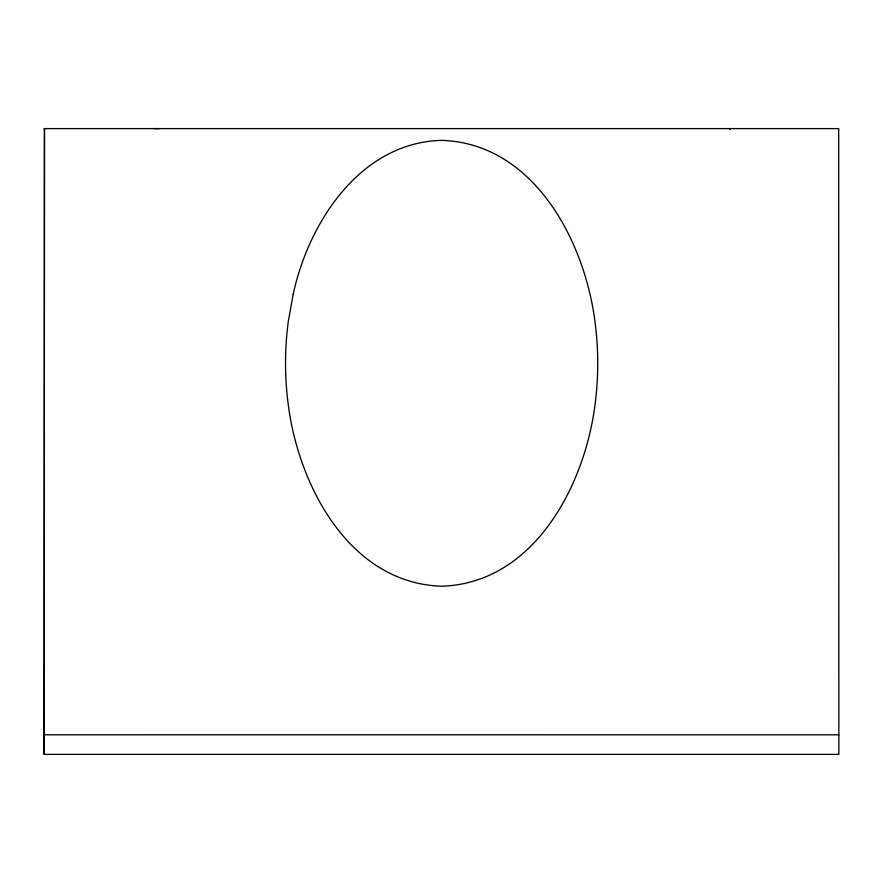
<?xml version="1.0" encoding="UTF-8"?>
<svg xmlns="http://www.w3.org/2000/svg" width="883" height="883" viewBox="0 0 883 883"><rect width="100%" height="100%" fill="white"/><g stroke="black" fill="none" stroke-linecap="round" stroke-linejoin="round"><path stroke-width="1.32" d="M44.15 754.38L44.47 128.609L44.15 754.38L838.85 754.38L838.85 734.822L838.684 128.609L44.15 128.609M153.962 128.609L159.216 128.62M44.658 734.788L838.85 734.822M293.156 294.392L288.288 321.511A471.356 386.114 0 0 0 288.311 405.054C298.675 485.893 349.668 583.365 441.699 586.213C533.718 583.354 584.667 485.871 594.976 405.043A471.279 386.048 0 0 0 594.954 321.511C584.59 240.673 533.597 143.212 441.577 140.364C360.452 142.45 308.62 222.295 293.156 294.392M729.082 128.62L730.175 128.752L729.082 128.62"/></g></svg>
